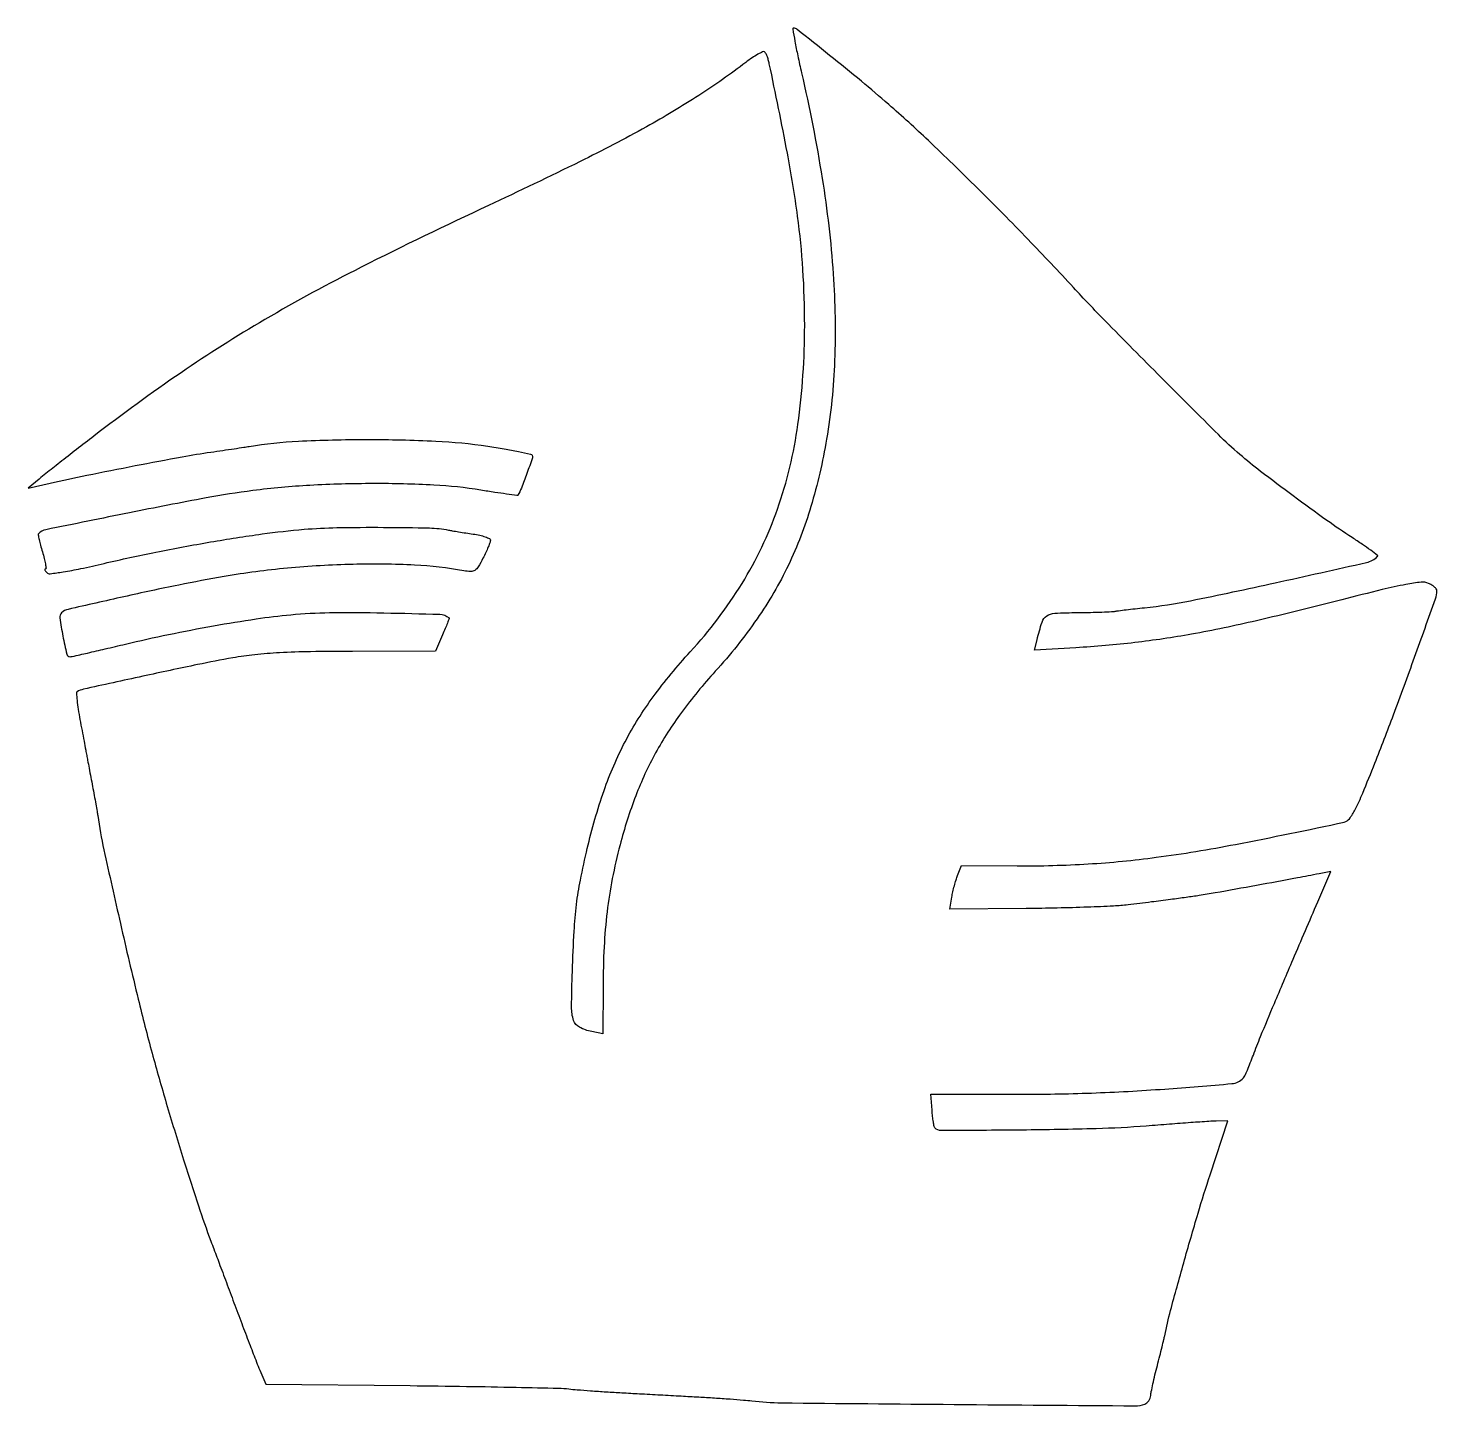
# Model space of a CAD drawing. Extents: x 0 to 385, y 0 to 377.
import ezdxf

# ---------------------------------------------------------------- set-up
doc = ezdxf.new("R2010")
doc.units = 0

msp = doc.modelspace()

# ---------------------------------------------------------------- linework, layer by layer
msp.add_lwpolyline([(211.148814, 364.75, -0.016517), (216.795376, 335.905191, -0.022979), (219.797328, 309.76333, -0.025621), (220.204014, 286.054703, -0.033823), (218.010665, 264.562383, -0.029726), (213.711595, 246.098162, -0.039694), (207.529749, 230.042854, -0.0403), (198.97389, 215.35433, -0.032107), (187.550324, 201, 0.024466), (178.268245, 189.695253, 0.034107), (171.203913, 178.682438, 0.034665), (165.784544, 166.954451, 0.026538), (161.467356, 153.5, 0.016525), (159.362025, 144.275341, 0.017989), (157.938795, 135.188518, 0.01698), (157.115354, 125.573585, 0.012017), (156.818027, 114.742613), (156.773852, 101.79523), (153.732234, 102.403553, -0.07115), (150.351568, 103.59735, -0.196986), (148.756776, 105.489649, -0.080446), (148.208366, 109.099943, -0.006261), (148.426943, 118.892091, -0.005034), (148.922971, 129.930304, -0.016408), (149.564454, 137.21871, -0.018912), (150.630518, 143.891597, -0.008563), (152.505207, 152.544085, -0.0259), (157.090859, 168.355282, -0.037134), (162.882185, 181.742026, -0.03767), (170.519375, 193.982151, -0.027771), (180.676039, 206.32155, 0.047925), (194.852159, 225.030434, 0.053905), (204.563227, 245.396293, 0.050289), (210.150862, 268.556088, 0.034075), (212, 295.658197, 0.015713), (211.519307, 310.950848, 0.01785), (210.076791, 325.542206, 0.01372), (207.258397, 342.822482, 0.004925), (202.328822, 367.270809, 0.020672), (202.049114, 368.365537, 0.025072), (201.694235, 369.363609, 0.024908), (201.319032, 370.157368, 0.132226), (200.993029, 370.504308, 0.254668), (200.495412, 370.531625, 0.016937), (199.179966, 369.850524, 0.021131), (197.601861, 368.874512, 0.013982), (195.872191, 367.628925, -0.0198), (183.033389, 358.608225, -0.016361), (168.690716, 350.007627, -0.012525), (150.537578, 340.50159, -0.00512), (125.431829, 328.463613, 0.007386), (90.621221, 311.577779, 0.015611), (64.263295, 297.259377, 0.017984), (41.327465, 282.725484, 0.014083), (17.5, 265.391077, 0.000936), (12.68563, 261.662477, 0.001105), (8.14375, 258.115159, 0.000965), (4.320543, 255.103582, 0.006944), (2.5, 253.62227), (-0.5, 251.111235), (5.5, 252.48072, -0.005797), (15.51687, 254.645184, -0.002567), (28.788004, 257.281294, -0.002385), (41.658068, 259.705495, -0.009769), (49.5, 260.986079, 0.000687), (52.746139, 261.455811, 0.000759), (55.884375, 261.9192, 0.000704), (58.562745, 262.3227, 0.003907), (60, 262.552798, -0.029882), (73.448805, 263.994849, -0.011623), (92.160795, 264.440779, -0.011713), (111.054532, 264.009096, -0.026632), (125.258897, 262.590774, -0.00466), (129.795648, 261.848895, -0.007284), (133.684001, 261.117291, -0.002747), (136.989047, 260.426517, -0.204191), (137.427609, 260.117131, -0.226331), (137.505758, 259.399105, -0.003083), (135.97972, 255.124755, -0.00781), (134.461162, 251.147198, -0.049372), (133.46313, 249.225406, -0.288277), (133.264991, 249.134101, -0.00092), (130.430926, 249.508556, -0.004579), (127.197575, 249.972006, -0.002802), (123.392073, 250.574922, 0.02773), (110.526466, 251.960527, 0.013436), (93.976654, 252.373843, 0.013249), (76.602657, 251.880352, 0.018064), (61, 250.456332, 0.014306), (48.194047, 248.445529, 0.003496), (27.224391, 244.383274, 0.000732), (4.352549, 239.751531, 0.147079), (2.331547, 238.664881, 0.247144), (2.243157, 238.379968, 0.006709), (2.507266, 237.05789, 0.012423), (2.886491, 235.477019, 0.008013), (3.400343, 233.664877, -0.011127), (3.895659, 231.875723, -0.019405), (4.214986, 230.370308, -0.015022), (4.380266, 229.198918, -0.44685), (4.202132, 229, 0.299147), (4.065832, 228.910437, 0.194806), (4.06129, 228.715586, 0.076654), (4.237313, 228.404193, 0.029482), (4.568216, 228.031784, 0.230113), (5.503063, 227.70839, 0.009618), (9.09252, 228.208877, 0.012944), (13.869459, 229.096211, 0.005371), (20.276896, 230.530981, -0.008287), (34.481, 233.624725, -0.007256), (49.42251, 236.39571, -0.007504), (63.510488, 238.580453, -0.01395), (75, 239.86043, -0.016168), (83.997821, 240.317142, -0.005866), (96.781473, 240.402142, -0.004278), (109.350959, 240.230691, -0.044157), (114.5, 239.659648, 0.007585), (115.574989, 239.460102, 0.001978), (117.307812, 239.172612, 0.00201), (119.284766, 238.8608, 0.002054), (121.25, 238.567187, -0.018956), (123.070285, 238.231987, -0.029445), (124.604687, 237.79261, -0.029161), (125.737792, 237.318784, -0.286586), (126, 236.898889, -0.087785), (125.896115, 236.311747, -0.009681), (125.400854, 235.033354, -0.011574), (124.741415, 233.524849, -0.009121), (123.960354, 231.922287, -0.017437), (122.665524, 229.58893, -0.113926), (121.740278, 228.631602, -0.151893), (120.615645, 228.315403, -0.038727), (118.710354, 228.515845, 0.033615), (105.224356, 230.073999, 0.017946), (88.434051, 230.274406, 0.017239), (70.444938, 229.222141, 0.019073), (53.172594, 226.945663, 0.008023), (40.689724, 224.606643, 0.004577), (25.682156, 221.401162, 0.001153), (10.437449, 217.961893, 0.134038), (8.656908, 217.010608, 0.243119), (8.16481, 215.60446, 0.012225), (8.988635, 210.650633, 0.011004), (10.045958, 205.720227, 0.347431), (10.957346, 205, 0.055313), (11.570846, 205.068077, 0.000584), (15.752622, 206.012837, 0.001854), (20.572366, 207.12646, 0.001203), (26.136448, 208.447957, -0.00791), (37.885492, 211.072464, -0.006936), (50.237046, 213.44897, -0.007175), (61.876896, 215.349657, -0.013375), (71.361787, 216.500703, -0.020652), (81.985564, 217.061289, -0.007868), (96.81503, 216.997277, -0.002784), (112.152083, 216.604237, -0.169919), (114.675037, 215.632022, -0.315576), (114.711515, 215.492084, -0.001964), (114.227565, 214.207542, -0.00686), (113.638701, 212.724404, -0.004205), (112.90593, 210.991629), (110.961786, 206.5), (88.230893, 206.468963, 0.003878), (76.755811, 206.364294, 0.009381), (68.281063, 206.062139, 0.012376), (61.50749, 205.524879, 0.017369), (55.5, 204.686644, 0.007968), (45.874068, 202.842314, 0.002219), (30.85806, 199.646781, 0.000492), (14.598548, 196.094363, 0.080207), (12.898107, 195.42275, 0.284164), (12.701774, 195.046398, 0.007063), (12.877616, 193.030875, 0.013135), (13.189067, 190.599821, 0.008309), (13.673564, 187.782518, -0.000096), (14.234965, 184.811073, -0.000103), (14.782842, 181.904865, -0.000097), (15.252846, 179.406239, -0.000483), (15.515679, 178, 0.000495), (15.767297, 176.653953, 0.000126), (16.178003, 174.471875, 0.000129), (16.648246, 171.980469, 0.00013), (17.117753, 169.5, -0.001387), (17.573957, 167.056233, -0.001503), (18.00426, 164.675, -0.001413), (18.361168, 162.631898, -0.007326), (18.538573, 161.5, 0.018751), (20.218102, 152.181085, 0.002295), (24.750619, 131.950297, 0.002929), (29.610492, 111.273378, 0.007666), (33.414846, 96.5, 0.004976), (37.305671, 82.83154, 0.003992), (41.75667, 68.197236, 0.004035), (46.088849, 54.733871, 0.010275), (49.509683, 45.061178, -0.000571), (50.315105, 42.917077, -0.000078), (51.99267, 38.433596, -0.00009), (53.978333, 33.121265, -0.000076), (56.077353, 27.5, 0.001095), (58.195127, 21.863613, 0.001268), (60.237323, 16.505441, 0.00113), (61.988503, 11.976216, 0.007499), (62.901319, 9.731289), (64.5, 5.962577), (104, 5.526078, -0.000991), (119.424537, 5.325048, -0.001428), (133.071875, 5.081132, -0.000742), (144.639014, 4.824184, -0.023029), (147.5, 4.624326, 0.008924), (149.698461, 4.408305, 0.00206), (153.409375, 4.125812, 0.002127), (157.686718, 3.836208, 0.002078), (162, 3.580591, 0.000007), (166.779912, 3.31732, 0.000004), (172.5, 3.002401, 0.000004), (178.220089, 2.687582, 0.000007), (183, 2.424621, -0.002295), (187.313282, 2.167535, -0.002349), (191.590625, 1.872703, -0.002275), (195.3014, 1.582419, -0.009846), (197.5, 1.356692, 0.02803), (205.655107, 0.818031, 0.00043), (252.873233, 0.390611, 0.000138), (302.443663, -0.001807, 0.093785), (305.075271, 0.47539, 0.088634), (305.660139, 0.828537, 0.061198), (306.176292, 1.407004, 0.059685), (306.549393, 2.111478, 0.073292), (306.712761, 2.836903, -0.030825), (306.857453, 3.887862, -0.004542), (307.299845, 5.988884, -0.00511), (307.87126, 8.46464, -0.004372), (308.522558, 11.060821, 0.001423), (309.188274, 13.649692, 0.001679), (309.803024, 16.103372, 0.001467), (310.309087, 18.178537, 0.010559), (310.528964, 19.184701, -0.017294), (312.132683, 26.07697, -0.002929), (315.723671, 39.099802, -0.003442), (319.657164, 52.686659, -0.007091), (322.958029, 63.25), (327.797798, 78), (324.648899, 77.925677, 0.010863), (322.646836, 77.834876, 0.001017), (317.724989, 77.494334, 0.001305), (311.857423, 77.060977, 0.001025), (305.5, 76.561643, -0.013481), (291.74269, 75.825313, -0.004402), (271.421969, 75.465483, -0.000817), (249.409865, 75.305518, -0.20253), (247.627591, 76.04652, -0.148059), (247.438081, 76.40776, -0.008459), (247.220354, 77.659317, -0.012326), (247.020317, 79.181442, -0.008697), (246.867601, 80.900092), (246.553646, 85.300184), (270.526823, 85.260391, 0.009398), (290.477368, 85.602304, 0.009214), (310.533203, 86.69363, 0.003724), (328.90933, 88.171231, 0.189488), (332.07484, 89.748335, 0.075578), (332.433704, 90.292305, 0.00582), (333.150619, 91.894823, 0.00787), (333.957098, 93.838626, 0.005922), (334.784741, 96, -0.009322), (336.769425, 101.079268, -0.001826), (340.542122, 110.133627, -0.001609), (345.661357, 122.185692, -0.000737), (352.4141, 137.878406), (356.034063, 146.256813), (352.767032, 145.595625, -0.004191), (346.830709, 144.445933, -0.000735), (335.637171, 142.392267, -0.000571), (324.310325, 140.344698, -0.007103), (320, 139.633643, -0.003205), (316.42887, 139.11991, -0.001821), (312.101732, 138.54176, -0.001506), (306.873996, 137.878656, -0.000838), (300.5, 137.100501, -0.017342), (296.537376, 136.762367, -0.003433), (289.41999, 136.452015, -0.003633), (281.121433, 136.207598, -0.003371), (272.610605, 136.076212), (251.72121, 135.894594), (252.272833, 139.197297, -0.014084), (252.55893, 140.656093, -0.009344), (252.9653, 142.312972, -0.009409), (253.420657, 143.908413, -0.018051), (253.855546, 145.166013), (254.886635, 147.832027), (270.193317, 147.760316, 0.016177), (289.627337, 148.29814, 0.018252), (308.2145, 150.097738, 0.014422), (329.894125, 153.637742, 0.005606), (359.671069, 159.733133, 0.184652), (361.05825, 160.638633, 0.037022), (362.637577, 163.195715, 0.021294), (364.714413, 167.645347, 0.004145), (368.047542, 175.851489, 0.005134), (373.144996, 189.101466, 0.003121), (378.911813, 204.863058, 0.000814), (384.607255, 220.817659, 0.08552), (385, 223.097087, 0.16963), (384.84856, 223.530628, 0.045167), (384.33556, 224.067791, 0.040447), (383.6039, 224.609456, 0.032237), (382.738075, 225.07348, 0.135383), (380.732959, 225.393767, 0.019119), (376.557867, 224.767173, 0.013282), (370.082866, 223.36158, 0.002883), (358.988075, 220.574769, -0.005555), (335.608524, 214.834887, -0.012792), (317.878607, 211.165933, -0.015631), (302.358549, 208.864509, -0.014153), (286.202531, 207.444792), (274.905061, 206.773553), (275.598957, 209.636777, -0.018529), (276.955767, 214.44898, -0.168966), (278.248411, 216.161272, -0.135525), (280.448825, 216.890405, -0.010462), (286.725249, 217.076511, 0.002932), (290.195406, 217.127123, 0.003849), (293.363042, 217.216304, 0.00283), (296.014206, 217.326402, 0.036281), (297, 217.444962, -0.016181), (297.924442, 217.594017, -0.001958), (299.96875, 217.84796, -0.002325), (302.401302, 218.12899, -0.001913), (305, 218.406914, 0.024167), (317.6253, 220.328484, 0.004397), (340.791592, 225.221655, 0.001344), (365.769783, 230.797897, 0.141704), (368.804199, 232.470865, 0.455802), (368.786838, 232.718694, 0.00326), (366.902096, 234.119047, 0.008945), (364.615185, 235.733099, 0.005277), (361.829821, 237.582562, -0.010994), (354.913657, 242.289645, -0.004462), (345.695019, 248.989804, -0.004313), (336.761982, 255.725095, -0.014466), (331.079829, 260.353937, -0.017407), (325.22151, 265.782482, -0.001248), (309.538718, 281.441723, -0.001747), (294.152762, 296.989716, -0.008446), (285.592779, 306, 0.00664), (273.146801, 319.195809, 0.00516), (259.271375, 333.228469, 0.005257), (245.862595, 346.235683, 0.010681), (235, 356.120844, 0.006245), (227.51818, 362.480116, 0.0042), (218.822557, 369.563608, 0.000814), (209.955438, 376.640048, 0.169579), (208.924648, 377, 0.465156), (208.734786, 376.774599, 0.002215), (209.331787, 373.401563, 0.007345), (210.109834, 369.447674, 0.004339)], format="xyb", close=True)

doc.saveas('drawing.dxf')
